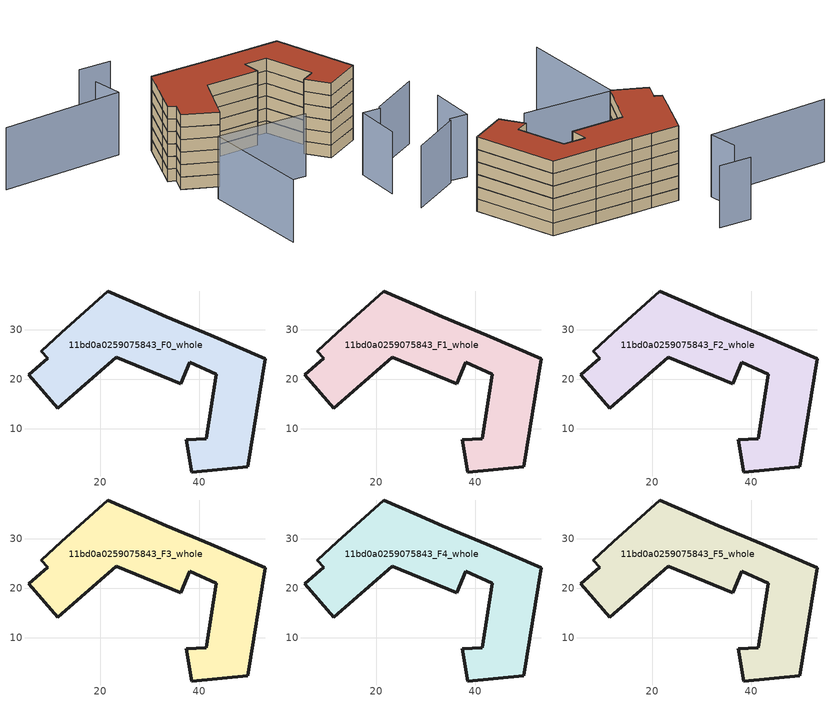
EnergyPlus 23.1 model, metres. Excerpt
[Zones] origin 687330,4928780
11bd0a0259075843_F0_whole
 floor ground (EU_floor_Construction): 49.78,2.39 53.28,24.16 42.31,28.85 33.37,32.67 28.3,34.89 21.53,37.82 12.18,29.41 8.18,25.71 9.45,24.31 5.66,20.93 11.51,14.21 23.31,24.47 36.26,19.08 38.08,23.44 43.4,21.02 41.41,8.08 37.39,7.86 38.47,1.33 z0
 wall outside (EU_wall_Construction): 33.37,32.67 42.31,28.85 53.28,24.16 49.78,2.39 38.47,1.33 37.39,7.86 41.41,8.08 43.4,21.02 38.08,23.44 36.26,19.08 23.31,24.47 11.51,14.21 5.66,20.93 9.45,24.31 8.18,25.71 12.18,29.41 21.53,37.82 28.3,34.89 33.37,32.67 z0:3
11bd0a0259075843_F1_whole
 floor to 11bd0a0259075843_F0_whole (EU_floor_Construction): 49.78,2.39 53.28,24.16 42.31,28.85 33.37,32.67 28.3,34.89 21.53,37.82 12.18,29.41 8.18,25.71 9.45,24.31 5.66,20.93 11.51,14.21 23.31,24.47 36.26,19.08 38.08,23.44 43.4,21.02 41.41,8.08 37.39,7.86 38.47,1.33 z3
 wall outside (EU_wall_Construction): 33.37,32.67 42.31,28.85 53.28,24.16 49.78,2.39 38.47,1.33 37.39,7.86 41.41,8.08 43.4,21.02 38.08,23.44 36.26,19.08 23.31,24.47 11.51,14.21 5.66,20.93 9.45,24.31 8.18,25.71 12.18,29.41 21.53,37.82 28.3,34.89 33.37,32.67 z3:6
11bd0a0259075843_F2_whole
 floor to 11bd0a0259075843_F1_whole (EU_floor_Construction): 49.78,2.39 53.28,24.16 42.31,28.85 33.37,32.67 28.3,34.89 21.53,37.82 12.18,29.41 8.18,25.71 9.45,24.31 5.66,20.93 11.51,14.21 23.31,24.47 36.26,19.08 38.08,23.44 43.4,21.02 41.41,8.08 37.39,7.86 38.47,1.33 z6
 wall outside (EU_wall_Construction): 33.37,32.67 42.31,28.85 53.28,24.16 49.78,2.39 38.47,1.33 37.39,7.86 41.41,8.08 43.4,21.02 38.08,23.44 36.26,19.08 23.31,24.47 11.51,14.21 5.66,20.93 9.45,24.31 8.18,25.71 12.18,29.41 21.53,37.82 28.3,34.89 33.37,32.67 z6:9
11bd0a0259075843_F3_whole
 floor to 11bd0a0259075843_F2_whole (EU_floor_Construction): 49.78,2.39 53.28,24.16 42.31,28.85 33.37,32.67 28.3,34.89 21.53,37.82 12.18,29.41 8.18,25.71 9.45,24.31 5.66,20.93 11.51,14.21 23.31,24.47 36.26,19.08 38.08,23.44 43.4,21.02 41.41,8.08 37.39,7.86 38.47,1.33 z9
 wall outside (EU_wall_Construction): 33.37,32.67 42.31,28.85 53.28,24.16 49.78,2.39 38.47,1.33 37.39,7.86 41.41,8.08 43.4,21.02 38.08,23.44 36.26,19.08 23.31,24.47 11.51,14.21 5.66,20.93 9.45,24.31 8.18,25.71 12.18,29.41 21.53,37.82 28.3,34.89 33.37,32.67 z9:12
11bd0a0259075843_F4_whole
 floor to 11bd0a0259075843_F3_whole (EU_floor_Construction): 49.78,2.39 53.28,24.16 42.31,28.85 33.37,32.67 28.3,34.89 21.53,37.82 12.18,29.41 8.18,25.71 9.45,24.31 5.66,20.93 11.51,14.21 23.31,24.47 36.26,19.08 38.08,23.44 43.4,21.02 41.41,8.08 37.39,7.86 38.47,1.33 z12
 wall outside (EU_wall_Construction): 33.37,32.67 42.31,28.85 53.28,24.16 49.78,2.39 38.47,1.33 37.39,7.86 41.41,8.08 43.4,21.02 38.08,23.44 36.26,19.08 23.31,24.47 11.51,14.21 5.66,20.93 9.45,24.31 8.18,25.71 12.18,29.41 21.53,37.82 28.3,34.89 33.37,32.67 z12:15
11bd0a0259075843_F5_whole
 floor to 11bd0a0259075843_F4_whole (EU_floor_Construction): 49.78,2.39 53.28,24.16 42.31,28.85 33.37,32.67 28.3,34.89 21.53,37.82 12.18,29.41 8.18,25.71 9.45,24.31 5.66,20.93 11.51,14.21 23.31,24.47 36.26,19.08 38.08,23.44 43.4,21.02 41.41,8.08 37.39,7.86 38.47,1.33 z15
 wall outside (EU_wall_Construction): 33.37,32.67 42.31,28.85 53.28,24.16 49.78,2.39 38.47,1.33 37.39,7.86 41.41,8.08 43.4,21.02 38.08,23.44 36.26,19.08 23.31,24.47 11.51,14.21 5.66,20.93 9.45,24.31 8.18,25.71 12.18,29.41 21.53,37.82 28.3,34.89 33.37,32.67 z15:18
 roof outside (EU_roof_Construction): 53.28,24.16 49.78,2.39 38.47,1.33 37.39,7.86 41.41,8.08 43.4,21.02 38.08,23.44 36.26,19.08 23.31,24.47 11.51,14.21 5.66,20.93 9.45,24.31 8.18,25.71 12.18,29.41 21.53,37.82 28.3,34.89 33.37,32.67 42.31,28.85 z18
shading: 38.38,-11.11 54.36,-9.36 / 27.52,-20.9 33.62,-9.65 / 33.62,-9.65 37.65,-11.83 / 30.52,53.81 22.72,57.11 / -7.68,-16.06 5.41,11.08 / 5.41,11.08 26.51,0.91 / 18.83,50.61 16.03,43.06 / 16.03,43.06 -14.24,54.28 z0:15
[Building]
EU S2 Campaign: North Axis=0; Terrain=City; Solar Distribution=FullExterior
[Site:Location]
Bologna: Latitude=44.5; Longitude=11.25; Time Zone=1; Elevation=37
[SizingPeriod:WeatherFileDays]
AnnualSizingPeriod: Begin Month=1; Begin Day of Month=1; End Month=12; End Day of Month=31; Day of Week for Start Day=Monday; Use Weather File Daylight Saving Period=No; Use Weather File Rain and Snow Indicators=No
[MATERIAL]
EU_InternalMass_Material: Roughness=MediumRough; Thickness=0.1; Conductivity=1; Density=1800; Specific Heat=900; Thermal Absorptance=0.9; Solar Absorptance=0.7; Visible Absorptance=0.7
[MATERIAL:NOMASS] Roughness=MediumRough; Thermal Absorptance=0.9; Solar Absorptance=0.7; Visible Absorptance=0.7
Name | Thermal Resistance
EU_wall_NoMass | 0.905828
EU_roof_NoMass | 0.37593
EU_floor_NoMass | 0.67114
[CONSTRUCTION]
EU_wall_Construction: EU_wall_NoMass
EU_roof_Construction: EU_roof_NoMass
EU_floor_Construction: EU_floor_NoMass
EU_InternalMass_Construction: EU_InternalMass_Material
[ZONE] Type=1; Multiplier=1; Ceiling Height=autocalculate; Volume=2040.66; Floor Area=autocalculate; Part of Total Floor Area=Yes
11bd0a0259075843_F0_whole; 11bd0a0259075843_F1_whole; 11bd0a0259075843_F2_whole; 11bd0a0259075843_F3_whole; 11bd0a0259075843_F4_whole; 11bd0a0259075843_F5_whole
[INTERNALMASS] Construction=EU_InternalMass_Construction; Surface Area=680.221
Name | Zone or ZoneList
11bd0a0259075843_F0_whole_EU_InternalMass | 11bd0a0259075843_F0_whole
11bd0a0259075843_F1_whole_EU_InternalMass | 11bd0a0259075843_F1_whole
11bd0a0259075843_F2_whole_EU_InternalMass | 11bd0a0259075843_F2_whole
11bd0a0259075843_F3_whole_EU_InternalMass | 11bd0a0259075843_F3_whole
11bd0a0259075843_F4_whole_EU_InternalMass | 11bd0a0259075843_F4_whole
11bd0a0259075843_F5_whole_EU_InternalMass | 11bd0a0259075843_F5_whole
[OTHEREQUIPMENT] Fuel Type=Electricity; Design Level Calculation Method=Watts/Area; Power per Zone Floor Area=1; Fraction Latent=0; Fraction Radiant=0; Fraction Lost=0; Carbon Dioxide Generation Rate=0; EndUse Subcategory=EU_Step8_InternalGains
Name | Zone or ZoneList or Space or SpaceList | Schedule
EU_Step8_InternalGain_11bd0a0259075843_F0_whole_f000 | 11bd0a0259075843_F0_whole | EU_Step8_GainSchedule_11bd0a0259075843_F0_whole_f000
EU_Step8_InternalGain_11bd0a0259075843_F1_whole_f000 | 11bd0a0259075843_F1_whole | EU_Step8_GainSchedule_11bd0a0259075843_F1_whole_f000
EU_Step8_InternalGain_11bd0a0259075843_F2_whole_f000 | 11bd0a0259075843_F2_whole | EU_Step8_GainSchedule_11bd0a0259075843_F2_whole_f000
EU_Step8_InternalGain_11bd0a0259075843_F3_whole_f000 | 11bd0a0259075843_F3_whole | EU_Step8_GainSchedule_11bd0a0259075843_F3_whole_f000
EU_Step8_InternalGain_11bd0a0259075843_F4_whole_f000 | 11bd0a0259075843_F4_whole | EU_Step8_GainSchedule_11bd0a0259075843_F4_whole_f000
EU_Step8_InternalGain_11bd0a0259075843_F5_whole_f000 | 11bd0a0259075843_F5_whole | EU_Step8_GainSchedule_11bd0a0259075843_F5_whole_f000
[ZONEVENTILATION:DESIGNFLOWRATE] Schedule=EU_AlwaysOn; Design Flow Rate Calculation Method=AirChanges/Hour; Air Changes per Hour=0.73129; Ventilation Type=Natural; Fan Pressure Rise=0; Fan Total Efficiency=1; Constant Term Coefficient=1; Temperature Term Coefficient=0; Velocity Term Coefficient=0; Velocity Squared Term Coefficient=0; Minimum Indoor Temperature=-100; Maximum Indoor Temperature=100; Delta Temperature=-100; Minimum Outdoor Temperature=-100; Maximum Outdoor Temperature=100; Maximum Wind Speed=40
Name | Zone or ZoneList or Space or SpaceList
EU_ConstantAir_11bd0a0259075843_F0_whole | 11bd0a0259075843_F0_whole
EU_ConstantAir_11bd0a0259075843_F1_whole | 11bd0a0259075843_F1_whole
EU_ConstantAir_11bd0a0259075843_F2_whole | 11bd0a0259075843_F2_whole
EU_ConstantAir_11bd0a0259075843_F3_whole | 11bd0a0259075843_F3_whole
EU_ConstantAir_11bd0a0259075843_F4_whole | 11bd0a0259075843_F4_whole
EU_ConstantAir_11bd0a0259075843_F5_whole | 11bd0a0259075843_F5_whole
[HVACTEMPLATE:THERMOSTAT] Constant Heating Setpoint=20; Constant Cooling Setpoint=50
EU_HeatOnly_11bd0a0259075843_F0_whole; EU_HeatOnly_11bd0a0259075843_F1_whole; EU_HeatOnly_11bd0a0259075843_F2_whole; EU_HeatOnly_11bd0a0259075843_F3_whole; EU_HeatOnly_11bd0a0259075843_F4_whole; EU_HeatOnly_11bd0a0259075843_F5_whole
[HVACTEMPLATE:ZONE:IDEALLOADSAIRSYSTEM] System Availability Schedule=EU_AlwaysOn; Maximum Heating Supply Air Temperature=50; Minimum Cooling Supply Air Temperature=13; Maximum Heating Supply Air Humidity Ratio=0.0156; Minimum Cooling Supply Air Humidity Ratio=0.0077; Heating Limit=NoLimit; Cooling Limit=NoLimit; Heating Availability Schedule=EU_AlwaysOn; Cooling Availability Schedule=EU_CoolingOff; Dehumidification Control Type=ConstantSensibleHeatRatio; Cooling Sensible Heat Ratio=0.7; Dehumidification Setpoint=60; Humidification Control Type=None; Humidification Setpoint=30; Outdoor Air Method=None; Outdoor Air Flow Rate per Person=0.00944; Outdoor Air Flow Rate per Zone Floor Area=0; Outdoor Air Flow Rate per Zone=0; Demand Controlled Ventilation Type=None; Outdoor Air Economizer Type=NoEconomizer; Heat Recovery Type=None; Sensible Heat Recovery Effectiveness=0.7; Latent Heat Recovery Effectiveness=0.65
Name | Template Thermostat
11bd0a0259075843_F0_whole | EU_HeatOnly_11bd0a0259075843_F0_whole
11bd0a0259075843_F1_whole | EU_HeatOnly_11bd0a0259075843_F1_whole
11bd0a0259075843_F2_whole | EU_HeatOnly_11bd0a0259075843_F2_whole
11bd0a0259075843_F3_whole | EU_HeatOnly_11bd0a0259075843_F3_whole
11bd0a0259075843_F4_whole | EU_HeatOnly_11bd0a0259075843_F4_whole
11bd0a0259075843_F5_whole | EU_HeatOnly_11bd0a0259075843_F5_whole
[SIZING:ZONE] Zone Cooling Design Supply Air Temperature Input Method=SupplyAirTemperature; Zone Cooling Design Supply Air Temperature=13; Zone Heating Design Supply Air Temperature Input Method=SupplyAirTemperature; Zone Heating Design Supply Air Temperature=50; Zone Cooling Design Supply Air Humidity Ratio=0.008; Zone Heating Design Supply Air Humidity Ratio=0.008; Cooling Design Air Flow Method=DesignDay; Cooling Design Air Flow Rate=0; Cooling Minimum Air Flow per Zone Floor Area=0.000762; Cooling Minimum Air Flow=0; Cooling Minimum Air Flow Fraction=0.2; Heating Design Air Flow Method=DesignDay; Heating Design Air Flow Rate=0; Heating Maximum Air Flow per Zone Floor Area=0.002032; Heating Maximum Air Flow=0.141576; Heating Maximum Air Flow Fraction=0.3; Account for Dedicated Outdoor Air System=No; Dedicated Outdoor Air System Control Strategy=NeutralSupplyAir; Dedicated Outdoor Air Low Setpoint Temperature for Design=autosize; Dedicated Outdoor Air High Setpoint Temperature for Design=autosize; Zone Load Sizing Method=Sensible Load Only No Latent Load; Zone Latent Cooling Design Supply Air Humidity Ratio Input Method=HumidityRatioDifference; Zone Cooling Design Supply Air Humidity Ratio Difference=0.005; Zone Latent Heating Design Supply Air Humidity Ratio Input Method=HumidityRatioDifference; Zone Humidification Design Supply Air Humidity Ratio Difference=0.005
11bd0a0259075843_F0_whole; 11bd0a0259075843_F1_whole; 11bd0a0259075843_F2_whole; 11bd0a0259075843_F3_whole; 11bd0a0259075843_F4_whole; 11bd0a0259075843_F5_whole
[SCHEDULE:CONSTANT]
Name | Hourly Value
EU_AlwaysOn | 1
EU_CoolingOff | 0
[SCHEDULE:FILE] Column Number=1; Rows to Skip at Top=0; Number of Hours of Data=8760; Column Separator=Comma; Interpolate to Timestep=No; Minutes per Item=60; Adjust Schedule for Daylight Savings=Yes
Name | File
EU_Step8_GainSchedule_11bd0a0259075843_F0_whole_f000 | ../../schedules/11bd0a0259075843/11bd0a0259075843_F0_whole_f000_gain.csv
EU_Step8_GainSchedule_11bd0a0259075843_F1_whole_f000 | ../../schedules/11bd0a0259075843/11bd0a0259075843_F1_whole_f000_gain.csv
EU_Step8_GainSchedule_11bd0a0259075843_F2_whole_f000 | ../../schedules/11bd0a0259075843/11bd0a0259075843_F2_whole_f000_gain.csv
EU_Step8_GainSchedule_11bd0a0259075843_F3_whole_f000 | ../../schedules/11bd0a0259075843/11bd0a0259075843_F3_whole_f000_gain.csv
EU_Step8_GainSchedule_11bd0a0259075843_F4_whole_f000 | ../../schedules/11bd0a0259075843/11bd0a0259075843_F4_whole_f000_gain.csv
EU_Step8_GainSchedule_11bd0a0259075843_F5_whole_f000 | ../../schedules/11bd0a0259075843/11bd0a0259075843_F5_whole_f000_gain.csv
